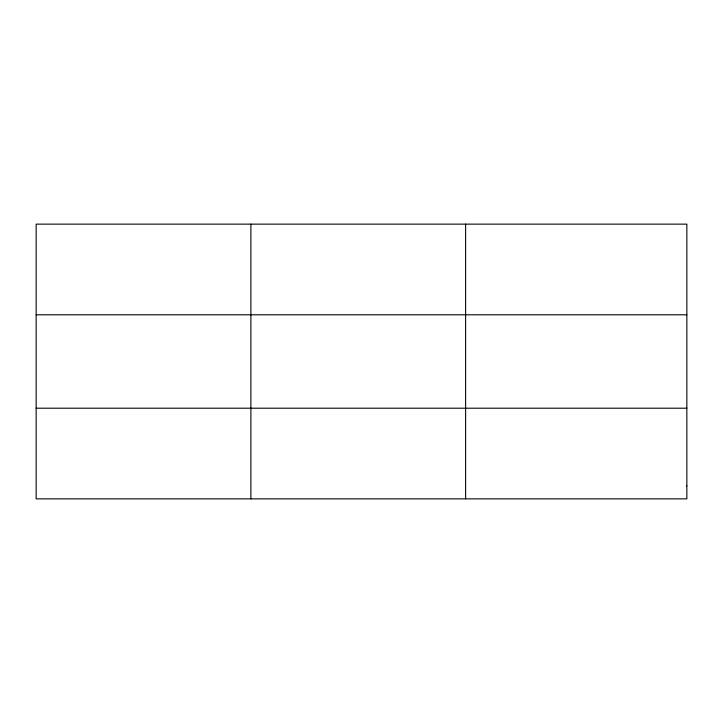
<?xml version="1.0" encoding="UTF-8"?>
<svg xmlns="http://www.w3.org/2000/svg" width="723" height="723" viewBox="0 0 723 723"><rect width="100%" height="100%" fill="white"/><g stroke="black" fill="none" stroke-linecap="round" stroke-linejoin="round"><path stroke-width="1.08" d="M250.881 224.139L250.881 498.861M465.612 224.139L465.612 498.861M36.15 314.794L686.85 314.794M36.15 408.206L686.85 408.206M686.85 485.91L686.85 498.861L36.15 498.861L36.15 224.139L686.85 224.139L686.85 485.91"/></g></svg>
